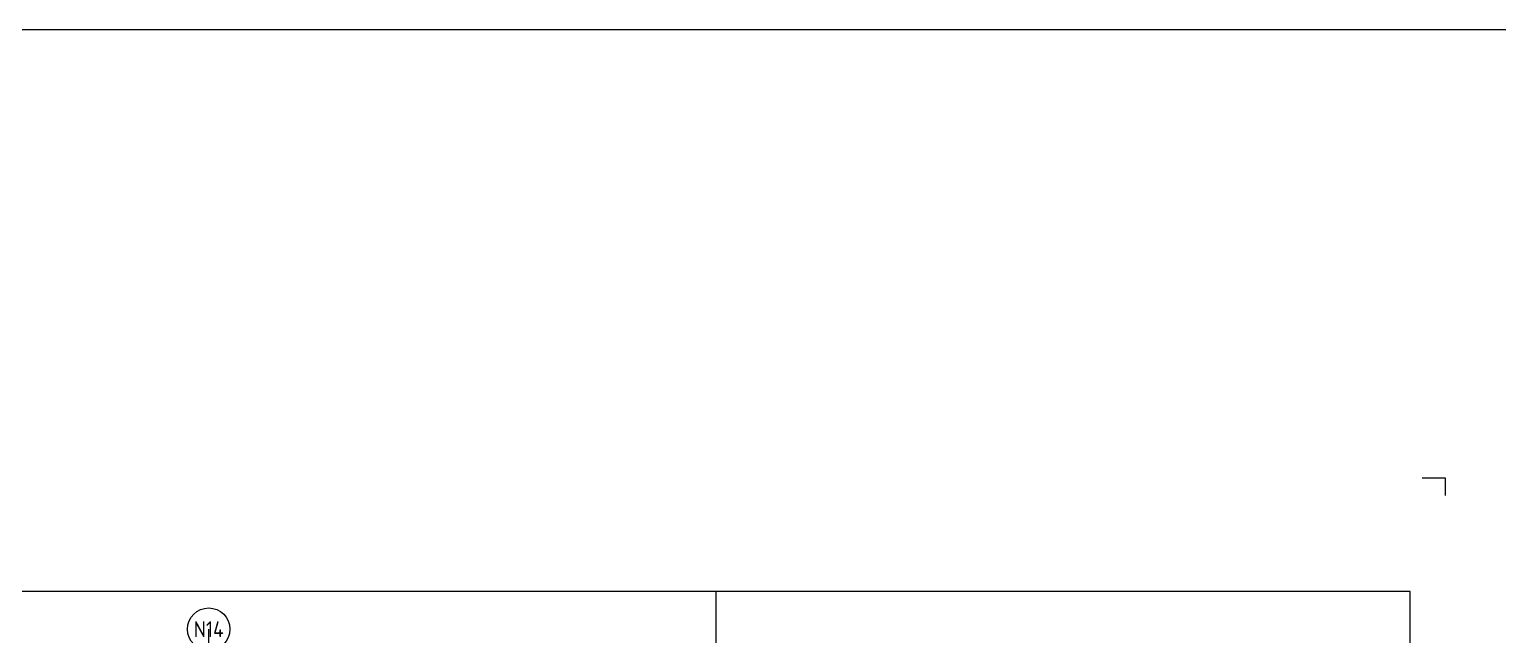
# Model space of a CAD drawing. Header units: millimetres. Extents: x -46397 to 283259, y -8690 to 23983.
# Drawn here: x 126732 to 135056, y 8406 to 11841 of the extents above; entities that cross this region are included whole.
import ezdxf
from ezdxf import colors
from ezdxf.entities.mleader import LeaderData, LeaderLine
from ezdxf.enums import TextEntityAlignment as Align
from ezdxf.math import Vec2, Vec3

# ---------------------------------------------------------------- set-up
doc = ezdxf.new("R2010")
doc.units = ezdxf.units.MM
for name, color, linetype, lineweight in [('0-Dim', 7, 'Continuous', 0), ('Dtext', 255, 'Continuous', 20), ('Long_AM_Visible', 30, 'Continuous', 25)]:
    doc.layers.add(name, color=color, linetype=linetype, lineweight=lineweight)
doc.styles.add('Chu va so', font='arial.ttf')
doc.styles.add('Long_Text', font='isocp.shx', dxfattribs={"width": 0.7})
doc.styles.get("Standard").update_dxf_attribs({"font": 'isocp.shx', "width": 0.8})
doc.styles.add('TCVN', font='arial.ttf')

# ---------------------------------------------------------------- blocks, each defined once
blk = doc.blocks.new('_TagCircle')
at = {"color": 0, "linetype": 'ByBlock', "lineweight": -2, "transparency": 16777216}
blk.add_circle((0, 0), 4, dxfattribs=at)
at = {"layer": 'Long_AM_Visible', "color": 0, "transparency": 16777216, "style": 'Long_Text'}
blk.add_attdef('TAGNUMBER', text='', height=3, dxfattribs=at).set_placement((0, -1.5), align=Align.CENTER)
blk = doc.blocks.new('_Open30')
at = {"color": 0, "linetype": 'ByBlock', "lineweight": -2}
for p, q in [((-1, 0.27), (0, 0)), ((0, 0), (-1, -0.27)), ((0, 0), (-1, 0))]:
    blk.add_line(p, q, dxfattribs=at)
blk = doc.blocks.new('*U1823')
at = {"lineweight": 25, "elevation": -0.5}
blk.add_lwpolyline([(17818.6, 12331.5), (17961.8, 12331.5), (17961.8, 12220.9)], dxfattribs=at)
at = {"lineweight": 25}
for points in [[(0, 0), (17743.2, 0), (17743.2, 11622.7), (0, 11622.7)], [(0, 0), (13415.6, 0), (13415.6, 11622.7), (0, 11622.7)]]:
    blk.add_lwpolyline(points, close=True, dxfattribs=at)
at = {"layer": 'Dtext', "ltscale": 0.1}
for tag, p, height, style in [('REV_3', (13529.9, 4365.5), 77.3, 'TCVN'), ('FOR_APPROVAL3', (14302.7, 4360.1, -0.7), 92.7, 'TCVN'), ('REV_2', (13529.9, 4077), 77.3, 'TCVN'), ('FOR_APPROVAL2', (14302.7, 4071.6, -0.7), 92.7, 'TCVN'), ('REV_1', (13529.9, 3788.5), 77.3, 'TCVN'), ('FOR_APPROVAL1', (14302.7, 3783.1, -0.7), 92.7, 'TCVN'), ('REV_0', (13529.9, 3500), 77.3, 'TCVN'), ('NGUOI_VE', (15126.1, 3495.9, -0.6), 92.7, 'TCVN'), ('NGUOI_KIEM_2', (15945.6, 3495.9, -0.8), 92.7, 'TCVN'), ('NGUOI_DUYET', (16935.5, 3495.9, -0.8), 92.7, 'TCVN'), ('1.1_A4', (16985.1, 176, -0.7), 92.7, 'Chu va so'), ('A4_A4', (17293.7, 176, -0.7), 92.7, 'Chu va so'), ('REV.', (17547.8, 176, -0.7), 92.7, 'Chu va so')]:
    blk.add_attdef(tag, p, '', height=height, dxfattribs=dict(at, style=style))
for tag, p, height, style, width in [('NGAY_REV03', (13725.7, 4360.1, -0.7), 80.4, 'TCVN', 0.95), ('NGAY_REV02', (13725.7, 4071.6, -0.7), 80.4, 'TCVN', 0.95), ('NGAY_REV01', (13725.7, 3783.1, -0.7), 80.4, 'TCVN', 0.95), ('NGAY_REV0', (13725.7, 3494.6, -0.8), 80.4, 'TCVN', 0.95), ('DWD.NO', (13718.6, 75.2, -0.7), 123.6, 'Chu va so', 0.85)]:
    blk.add_attdef(tag, p, '', height=height, dxfattribs=dict(at, style=style, width=width))
at = {"layer": 'Dtext', "lineweight": 25, "ltscale": 0.1, "style": 'Chu va so'}
for tag, p, height in [('PROJECT_CODE', (14612.2, 1452.8), 185.5), ('TITLE1', (13809, 1108, -0.7), 123.6), ('TITLE2', (13809, 817.2, -0.7), 123.6), ('TITLE3', (13809, 528.7, -0.7), 123.6)]:
    blk.add_attdef(tag, p, '', height=height, dxfattribs=at)

msp = doc.modelspace()

# ---------------------------------------------------------------- linework, layer by layer
msp.add_lwpolyline([(-5297.58, 11840.68), (283258.8, 11840.68), (283258.8, -8689.89), (-5297.58, -8689.89)], close=True)

# ---------------------------------------------------------------- leaders
at = {"layer": '0-Dim', "color": 6}
ml = msp.add_multileader_block('Standard', dxfattribs=at)
ml.set_content('_TagCircle', color=6, scale=30)
ml.set_attribute('TAGNUMBER', 'N14', width=0)
ml.set_leader_properties(color=5)
ml.set_arrow_properties(name='OPEN30')
ml.build(insert=Vec2(0, 0))
ml.multileader.update_dxf_attribs({"has_dogleg": 0, "text_left_attachment_type": 6, "text_right_attachment_type": 6, "dogleg_length": 0.36, "arrow_head_size": 60, "block_connection_type": 1})
ctx = ml.context
ctx.base_point, ctx.char_height, ctx.arrow_head_size, ctx.landing_gap_size, ctx.plane_origin = Vec3(127748.16, 8442.79, -1.5), 56, 60, 1.4, Vec3(128097.78, 8094.48, -1.5)
ctx.left_attachment, ctx.right_attachment, ctx.attachment_type = 6, 6, 1
notes = []
notes.append((ctx, [(0, (1, 1, 0), (127748.52, 8442.79, -1.5), (-1, 0), 0.36, [(0, [(127748.16, 7706.84, -1.5)], 0, [])])]))
ctx.block.insert = Vec3(127748.16, 8442.79, -1.5)
for ctx, leaders in notes:
    for number, flags, end, landing, length, lines in leaders:
        leader = LeaderData()
        leader.index, (leader.has_last_leader_line, leader.has_dogleg_vector, leader.attachment_direction) = number, flags
        leader.last_leader_point, leader.dogleg_vector, leader.dogleg_length = Vec3(end), Vec3(landing), length
        for number, points, colour, breaks in lines:
            line = LeaderLine()
            line.index, line.vertices, line.color, line.breaks = number, Vec3.list(points), colors.encode_raw_color(colour), breaks
            leader.lines.append(line)
        ctx.leaders.append(leader)

# ---------------------------------------------------------------- next in the draw order: block references
at = {"xscale": 0.9084576280678549, "yscale": 0.9084576280678549, "zscale": 0.9084576280678549}
msp.add_blockref('*U1823', (118436.21, -1902.62), dxfattribs=at)

doc.saveas('drawing.dxf')
